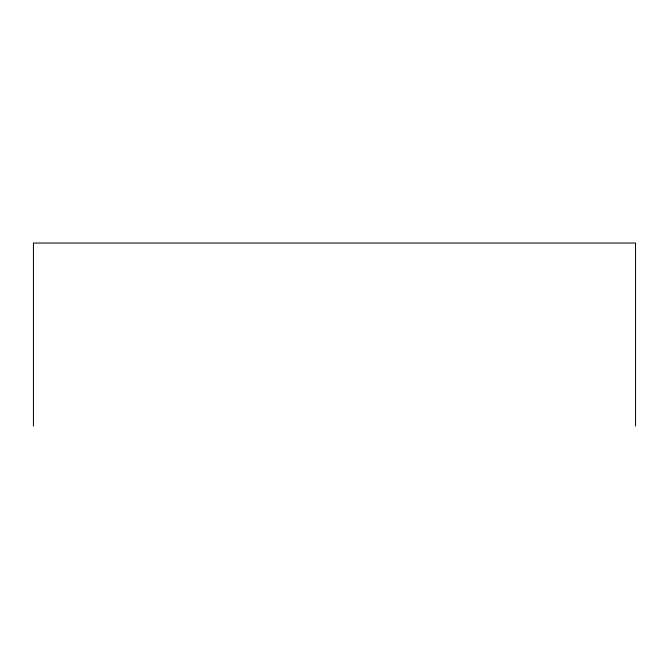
<?xml version="1.0" encoding="UTF-8"?>
<svg xmlns="http://www.w3.org/2000/svg" width="669" height="669" viewBox="0 0 669 669"><rect width="100%" height="100%" fill="white"/><g stroke="black" fill="none" stroke-linecap="round" stroke-linejoin="round"><path stroke-width="1" d="M635.55 425.952L635.55 243.048L33.45 243.048L33.45 425.952"/></g></svg>
